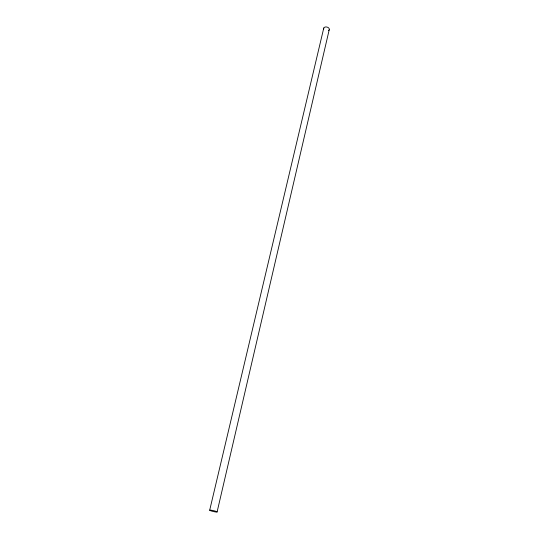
<?xml version="1.0" encoding="UTF-8"?>
<svg xmlns="http://www.w3.org/2000/svg" width="539" height="539" viewBox="0 0 539 539"><rect width="100%" height="100%" fill="white"/><g stroke="black" fill="none" stroke-linecap="round" stroke-linejoin="round"><path stroke-width="0.81" d="M217.089 511.996A3.834 0.451 13.2 0 0 212.036 510.332A3.834 0.451 13.2 0 0 211.066 510.898A3.834 0.451 13.2 0 0 217.089 511.996L329.201 29.807M209.698 510.157L323.764 28.062M323.75 29.066A2.87 1.92 13.2 0 1 325.32 27.004A2.87 1.92 13.2 0 1 328.824 28.122A2.87 1.92 13.2 0 1 328.453 30.575"/></g></svg>
